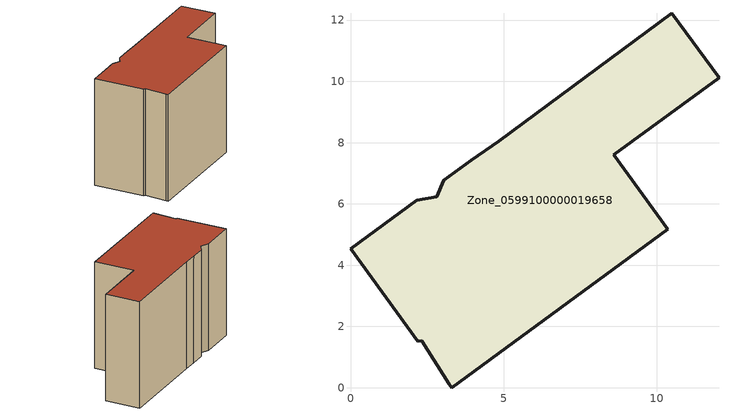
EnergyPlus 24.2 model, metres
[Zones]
Zone_0599100000019658
 floor ground (C_G): 2.17,6.12 2.82,6.22 3.05,6.76 3.94,7.42 4.83,8.04 10.49,12.22 12.03,10.12 8.59,7.6 10.36,5.18 3.31,0 3.23,0.12 2.33,1.53 2.2,1.52 0,4.53 z0
 wall outside (C_F): 3.31,0 10.36,5.18 8.59,7.6 12.03,10.12 10.49,12.22 4.83,8.04 3.94,7.42 3.05,6.76 2.82,6.22 2.17,6.12 0,4.53 2.2,1.52 2.33,1.53 3.23,0.12 3.31,0 z0:7.97
 roof outside (C_R): 2.82,6.22 2.17,6.12 0,4.53 2.2,1.52 2.33,1.53 3.23,0.12 3.31,0 10.36,5.18 8.59,7.6 12.03,10.12 10.49,12.22 4.83,8.04 3.94,7.42 3.05,6.76 z7.97
[BUILDING]
Pand.0599100000019658: North Axis=0; Terrain=City; Loads Convergence Tolerance Value=0.04; Temperature Convergence Tolerance Value=0.4; Solar Distribution=FullExterior; Maximum Number of Warmup Days=25; Minimum Number of Warmup Days=1
[Site:Location]
Rotterdam.The.Hague.AP_ZH_NLD Design_Conditions: Latitude=51.96; Longitude=4.45; Time Zone=1; Elevation=-4.5
[SITE:GROUNDTEMPERATURE:BUILDINGSURFACE]
18, 18, 18, 18, 18, 18, 18, 18, 18, 18, 18, 18
[MATERIAL] Thermal Absorptance=0.9; Solar Absorptance=0.7; Visible Absorptance=0.7
Name | Roughness | Thickness | Conductivity | Density | Specific Heat
G.TC.1975-1991 | MediumSmooth | 0.15 | 0.288461 | 540 | 1210
F.TC.1975-1991 | Rough | 0.3 | 0.230769 | 1920 | 840
R.TC.1975-1991 | MediumRough | 0.2 | 0.153846 | 1500 | 1000
[CONSTRUCTION]
C_G: G.TC.1975-1991
C_F: F.TC.1975-1991
C_R: R.TC.1975-1991
[ZONE]
Zone_0599100000019658: Type=1; Multiplier=1; Ceiling Height=Autocalculate; Volume=Autocalculate; Floor Area=autocalculate; Part of Total Floor Area=Yes
[ZONEINFILTRATION:DESIGNFLOWRATE]
Infil_Zone_0599100000019658: Zone or ZoneList or Space or SpaceList=Zone_0599100000019658; Schedule=AlwaysOn; Design Flow Rate Calculation Method=Flow/Area; Flow Rate per Floor Area=0.003; Constant Term Coefficient=1; Temperature Term Coefficient=0; Velocity Term Coefficient=0; Velocity Squared Term Coefficient=0
[HVACTEMPLATE:ZONE:IDEALLOADSAIRSYSTEM]
Zone_0599100000019658: Maximum Heating Supply Air Temperature=50; Minimum Cooling Supply Air Temperature=13; Maximum Heating Supply Air Humidity Ratio=0.0156; Minimum Cooling Supply Air Humidity Ratio=0.0077; Heating Limit=NoLimit; Cooling Limit=NoLimit; Dehumidification Control Type=ConstantSensibleHeatRatio; Cooling Sensible Heat Ratio=0.7; Dehumidification Setpoint=60; Humidification Control Type=None; Humidification Setpoint=30; Outdoor Air Method=None; Outdoor Air Flow Rate per Person=0.00944; Outdoor Air Flow Rate per Zone Floor Area=0; Outdoor Air Flow Rate per Zone=0; Demand Controlled Ventilation Type=None; Outdoor Air Economizer Type=NoEconomizer; Heat Recovery Type=None; Sensible Heat Recovery Effectiveness=0.7; Latent Heat Recovery Effectiveness=0.65
[ZONECONTROL:THERMOSTAT]
ThermostatControl_Zone_0599100000019658: Zone or ZoneList=Zone_0599100000019658; Control Type Schedule=DualSetpointControlType; Control 1=Thermostat_Zone_0599100000019658; Temperature Difference Between Cutout And Setpoint=0
[THERMOSTATSETPOINT:DUALSETPOINT]
Thermostat_Zone_0599100000019658: Heating Setpoint Temperature Schedule=HeatingSetpoint_Zone_0599100000019658; Cooling Setpoint Temperature Schedule=CoolingSetpoint_Zone_0599100000019658
[SCHEDULE:COMPACT]
HeatingSetpoint_Zone_0599100000019658: Through: 12/31, For: AllDays, Until: 24:00, 21
CoolingSetpoint_Zone_0599100000019658: Through: 12/31, For: AllDays, Until: 24:00, 24
DualSetpointControlType: Through: 12/31, For: AllDays, Until: 24:00, 4
AlwaysOn: Through: 12/31, For: AllDays, Until: 24:00, 1
